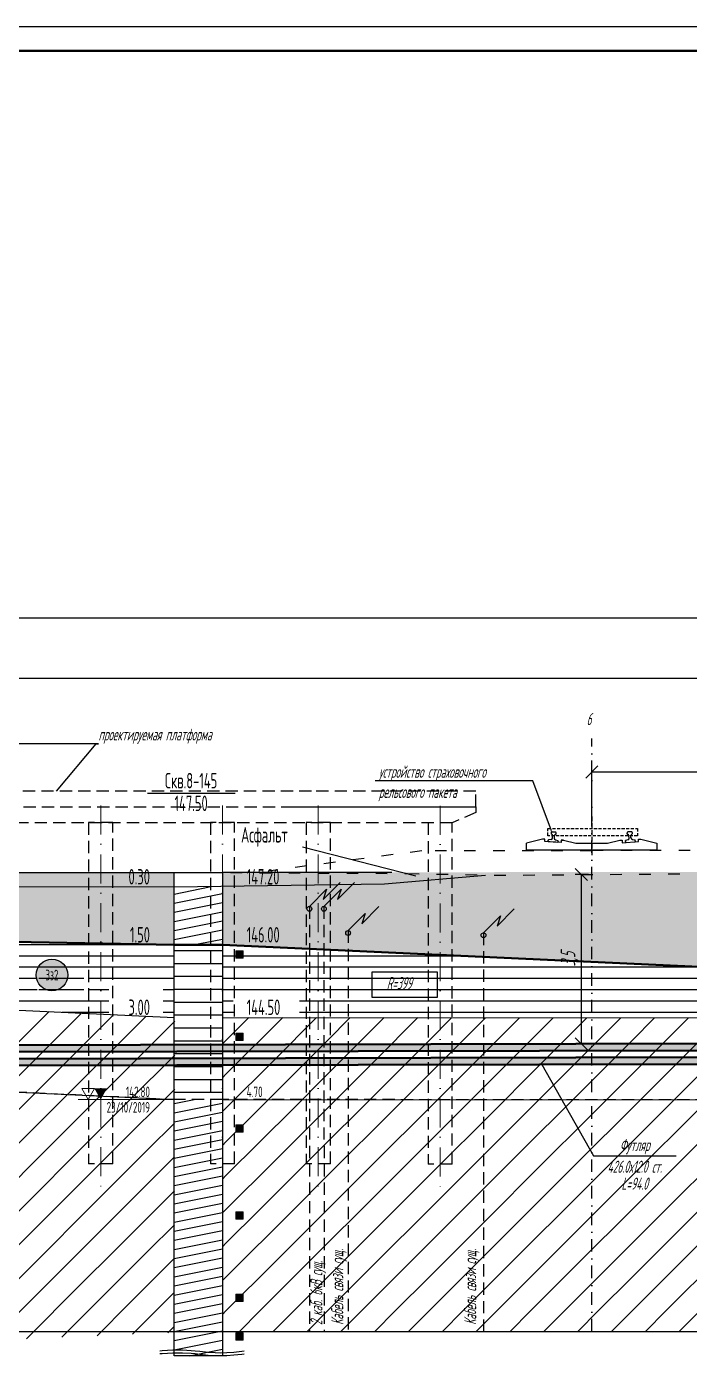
# Model space of a CAD drawing. Header units: metres. Extents: x -30 to 2050, y -904 to 400.
# Drawn here: x 663.5 to 800.6, y -759.2 to -484 of the extents above; entities that cross this region are included whole.
import ezdxf
from ezdxf import colors
from ezdxf.entities.mleader import LeaderData, LeaderLine
from ezdxf.enums import TextEntityAlignment as Align
from ezdxf.math import Vec2, Vec3

# ---------------------------------------------------------------- set-up
doc = ezdxf.new("R2010")
doc.units = ezdxf.units.M
doc.header["$LTSCALE"] = 0.2
for name, pattern in [('482 Границы районов', [5, 3, -1, 0, -1]), ('ACAD_ISO02W100', [15, 12, -3]), ('ACAD_ISO03W100', [30, 12, -18]), ('DASHDOT', [27, 13, -7, 0, -7]), ('DASHED', [7, 5, -2, 0]), ('HIDDEN2', [4.7625, 3.175, -1.5875]), ('штриховая', [19.05, 12.7, -6.35])]:
    doc.linetypes.add(name, pattern=pattern)
for name, color, linetype in [('Level 1', 7, 'Continuous'), ('PR_RD', 7, 'Continuous'), ('МГТ_ИГ_Геология', 252, 'Continuous'), ('Примыкания', 7, 'Continuous'), ('Таблица', 7, 'Continuous'), ('Трубы', 7, 'Continuous'), ('Футляры', 7, 'Continuous'), ('Чёрная земля', 7, 'ACAD_ISO03W100')]:
    doc.layers.add(name, color=color, linetype=linetype)
for name, color, linetype, lineweight in [('МГТ_НВК_Земля сущ.', 7, 'ACAD_ISO02W100', 25), ('МГТ_НВК_котлованы', 7, 'Continuous', 30), ('МГТ_НВК_рабочий', 171, 'Continuous', 30), ('МГТ_НВК_страх. пакет', 242, 'Continuous', 30)]:
    doc.layers.add(name, color=color, linetype=linetype, lineweight=lineweight)
doc.styles.add('SPDS', font='SPDS', dxfattribs={"width": 0.7, "oblique": 15, "height": 2.5})
doc.styles.get("Standard").update_dxf_attribs({"font": 'SPDS.shx', "width": 0.7, "oblique": 15, "height": 3})
doc.styles.add('Стиль Simplex', font='simplex.shx')
doc.dimstyles.new('ISO-25', dxfattribs={"dimtxt": 2.5, "dimasz": 2.5, "dimexe": 1.25, "dimexo": 0.625, "dimtad": 1, "dimtxsty": 'Standard', "dimcen": 2.5, "dimadec": 0, "dimazin": 0, "dimtfac": 1, "dimtmove": 0, "dimatfit": 3, "dimfxl": 1, "dimarcsym": 0})
pattern_1 = [(11.30993, (102.103, -2134.0423), (-4.7146345, 0.942927), [])]
pattern_2 = [(8e-06, (102.103, -2134.0423), (-9e-06, 2.667), [])]

# ---------------------------------------------------------------- blocks, each defined once
blk = doc.blocks.new('DN')
at = {"linetype": 'Continuous', "lineweight": 30, "flags": 128}
for points in [[(-0.126, -0.007), (-0.117, -0.002), (-0.073, 0.011), (-0.033, 0.011), (0.003, 0), (0.02, -0.007), (0.039, -0.019), (0.074, -0.037), (0.103, -0.043), (0.125, -0.048), (0.151, -0.043), (0.18, -0.036), (0.213, -0.019), (0.223, -0.012)], [(-0.126, -0.068), (-0.117, -0.063), (-0.073, -0.05), (-0.033, -0.05), (0.003, -0.059), (0.02, -0.067), (0.039, -0.079), (0.074, -0.098), (0.103, -0.103), (0.125, -0.108), (0.151, -0.103), (0.18, -0.095), (0.213, -0.079), (0.223, -0.072)]]:
    blk.add_lwpolyline(points, dxfattribs=at)
blk = doc.blocks.new('_ArchTick')
at = {"color": 0, "linetype": 'ByBlock', "const_width": 0.15}
blk.add_lwpolyline([(-0.5, -0.5), (0.5, 0.5)], dxfattribs=at)
blk = doc.blocks.new('*D123')
at = {"layer": 'Defpoints', "color": 0, "transparency": 16777216}
for p in [(1149.37, -606.35), (1149.37, -651.55), (198.94, -656.28)]:
    blk.add_point(p, dxfattribs=at)
at = {"layer": 'Футляры', "color": 0, "lineweight": -2, "transparency": 16777216}
for p, q in [((198.94, -655.66), (198.94, -605.1)), ((1149.37, -650.92), (1149.37, -605.1)), ((198.94, -606.35), (1149.37, -606.35))]:
    blk.add_line(p, q, dxfattribs=at)
at = {"layer": 'Футляры', "color": 0, "lineweight": -2, "transparency": 16777216, "xscale": 2.5, "yscale": 2.5, "zscale": 2.5, "rotation": 180}
blk.add_blockref('_ArchTick', (198.94, -606.35), dxfattribs=at)
at = {"layer": 'Футляры', "color": 0, "lineweight": -2, "transparency": 16777216, "xscale": 2.5, "yscale": 2.5, "zscale": 2.5}
blk.add_blockref('_ArchTick', (1149.37, -606.35), dxfattribs=at)
at = {"layer": 'Футляры', "color": 0, "lineweight": 25, "transparency": 16777216, "insert": (606.38, -601.72), "char_height": 3, "attachment_point": 5}
blk.add_mtext('Методом ГШБ\\PL=94 м ', dxfattribs=at)
blk = doc.blocks.new('_OBLIQUE')
at = {"color": 0, "linetype": 'ByBlock', "lineweight": -2}
blk.add_line((0.5, 0.5), (-0.5, -0.5), dxfattribs=at)
blk = doc.blocks.new('*D122')
at = {"layer": 'Defpoints', "color": 0, "transparency": 16777216}
for p in [(780.37, -638.26), (838.54, -648.93), (780.37, -649.95)]:
    blk.add_point(p, dxfattribs=at)
at = {"layer": 'Примыкания', "color": 0, "lineweight": -2, "transparency": 16777216}
for p, q in [((780.37, -649.32), (780.37, -637.01)), ((838.54, -638.26), (780.37, -638.26)), ((838.54, -648.3), (838.54, -637.01))]:
    blk.add_line(p, q, dxfattribs=at)
at = {"layer": 'Примыкания', "color": 0, "lineweight": -2, "transparency": 16777216, "xscale": 2.5, "yscale": 2.5, "zscale": 2.5, "rotation": 180}
blk.add_blockref('_OBLIQUE', (780.37, -638.26), dxfattribs=at)
at = {"layer": 'Примыкания', "color": 0, "lineweight": -2, "transparency": 16777216, "xscale": 2.5, "yscale": 2.5, "zscale": 2.5}
blk.add_blockref('_OBLIQUE', (838.54, -638.26), dxfattribs=at)
at = {"layer": 'Примыкания', "color": 0, "transparency": 16777216, "insert": (809.45, -635.85), "char_height": 3, "attachment_point": 5}
blk.add_mtext('5,8 м', dxfattribs=at)
blk = doc.blocks.new('1')
at = {"layer": 'МГТ_НВК_Земля сущ.', "color": 251, "linetype": 'DASHED'}
blk.add_lwpolyline([(546.93, -1637.15), (546.93, -1645.38)], dxfattribs=at)
at = {"layer": 'МГТ_НВК_страх. пакет', "color": 251, "ltscale": 0.5, "extrusion": (0.033937, -0.002565, 0.999421)}
for p, q in [((537.94, -1642.17, 0), (537.92, -1642.39)), ((537.94, -1642.17, 0), (537.94, -1642.05, 0)), ((538.54, -1641.91, -0.03), (537.99, -1642.01, 0)), ((538.57, -1640.46, 0.02), (538.56, -1640.71, 0.02)), ((538.64, -1640.78, 0.01), (538.59, -1640.76, 0.02)), ((538.76, -1640.29, 0.01), (539.42, -1640.34, -0.01)), ((538.76, -1640.29, 0.01), (539.42, -1640.34, -0.01)), ((538.83, -1641.58, -0.02), (538.86, -1641.13, 0.02)), ((539.21, -1641.6, -0.04), (539.24, -1641.15, -0.01)), ((539.47, -1641.99, -0.05), (539.94, -1642.14, -0.07)), ((539.57, -1640.78, -0.02), (539.59, -1640.51, -0.02)), ((539.97, -1642.34, -0.07), (539.95, -1642.52, -0.07)), ((539.97, -1642.32, -0.07), (539.97, -1642.19, -0.07)), ((539.97, -1642.34, -0.07), (539.97, -1642.23, -0.07))]:
    blk.add_line(p, q, dxfattribs=at)
at = {"layer": 'МГТ_НВК_страх. пакет', "color": 251, "ltscale": 0.5, "extrusion": (0.033934, -0.002597, 0.999421)}
for p, q in [((539.95, -1642.52, -0.07), (537.92, -1642.39, 0)), ((539.07, -1640.31), (539.4, -1640.34, -0.01))]:
    blk.add_line(p, q, dxfattribs=at)
at = {"layer": 'МГТ_НВК_страх. пакет', "color": 251, "ltscale": 0.5}
blk.add_line((540.63, -1642.06), (540.63, -1642.56), dxfattribs=at)
at = {"layer": 'МГТ_НВК_страх. пакет', "color": 251, "ltscale": 0.5, "extrusion": (-0.033937, -0.002565, 0.999421)}
for p, q in [((553.9, -1642.32, -0.07), (553.89, -1642.19, -0.07)), ((553.9, -1642.34, -0.07), (553.89, -1642.23, -0.07)), ((553.9, -1642.34, -0.07), (553.91, -1642.52, -0.07)), ((553.91, -1642.52, -0.07), (555.94, -1642.39, 0)), ((554.39, -1641.99, -0.05), (553.93, -1642.14, -0.07)), ((554.29, -1640.78, -0.02), (554.28, -1640.51, -0.02)), ((554.33, -1640.82, -0.02), (554.33, -1640.82, -0.02)), ((555.11, -1640.29, 0.01), (554.44, -1640.34, -0.01)), ((554.66, -1641.6, -0.04), (554.63, -1641.15, -0.01)), ((555.03, -1641.58, -0.02), (555, -1641.13, 0.02)), ((555.23, -1640.78, 0.01), (555.28, -1640.76, 0.02)), ((555.29, -1640.46, 0.02), (555.31, -1640.71, 0.02)), ((555.33, -1641.91, -0.03), (555.87, -1642.01, 0)), ((555.93, -1642.17, 0), (555.92, -1642.05, 0)), ((555.93, -1642.17, 0), (555.94, -1642.39))]:
    blk.add_line(p, q, dxfattribs=at)
at = {"layer": 'МГТ_НВК_страх. пакет', "color": 251, "linetype": 'HIDDEN2', "lineweight": 30, "elevation": 0}
blk.add_lwpolyline([(537.88, -1639.63), (556.38, -1639.63), (556.38, -1641.13), (537.88, -1641.13)], close=True, dxfattribs=at)
at = {"layer": 'МГТ_НВК_страх. пакет', "color": 251, "ltscale": 0.5}
for points in [[(540.63, -1642.56), (537.23, -1642.34), (537.23, -1641.84), (536.73, -1641.84), (533.43, -1642.68)], [(556.63, -1641.85), (557.13, -1641.85), (560.43, -1642.69), (560.43, -1644.1), (533.43, -1644.09), (533.43, -1642.68)], [(540.77, -1642.06), (541.13, -1642.06), (540.63, -1642.06)], [(541.13, -1642.06), (543.63, -1642.68), (550.23, -1642.68), (552.73, -1642.06), (553.23, -1642.07), (553.23, -1642.57), (556.63, -1642.35), (556.63, -1641.85)]]:
    blk.add_lwpolyline(points, dxfattribs=at)
at = {"layer": 'МГТ_НВК_страх. пакет', "color": 251, "ltscale": 0.5, "extrusion": (0.033937, -0.002565, 0.999421)}
for centre, radius, start, end in [((-1596.85, -659.84, 22.47), 0.0547, 8.1282, 82.8423), ((-1596.29, -660.26, 22.46), 0.376, 196.1273, 268.5232), ((-1595.46, -660.33, 22.5), 0.0417, 90.9982, 170.0388), ((-1595.2, -660.46, 22.5), 0.176, 1.2499, 91.9282), ((-1595.86, -660.26, 22.49), 0.365, 271.8259, 341.9758), ((-1596.27, -661.41, 22.47), 0.404, 93.5974, 164.4611), ((-1595.92, -661.47, 22.5), 0.47, 24.5026, 80.5834), ((-1595.19, -661.13, 22.5), 0.174, 274.638, 2.363), ((-1595.45, -661.26, 22.5), 0.0423, 190.6804, 272.757), ((-1596.83, -661.76, 22.47), 0.055, 272.0476, 345.5863)]:
    blk.add_arc(centre, radius, start, end, dxfattribs=at)
at = {"layer": 'МГТ_НВК_страх. пакет', "color": 251, "ltscale": 0.5, "extrusion": (-0.033937, -0.002565, 0.999421)}
for centre, radius, start, end in [((1679.27, 428.36, -14.65), 0.055, 194.4137, 267.9524), ((1677.63, 428.99, -14.62), 0.174, 177.637, 265.362), ((1677.89, 428.86, -14.62), 0.0423, 267.243, 349.3196), ((1678.29, 428.74, -14.62), 0.374, 91.3439, 163.5701), ((1678.71, 428.71, -14.65), 0.404, 15.5389, 86.4026), ((1678.3, 429.86, -14.63), 0.365, 198.0242, 268.1741), ((1678.73, 429.87, -14.67), 0.376, 271.4768, 343.8727), ((1677.64, 429.66, -14.62), 0.176, 88.0718, 178.7501), ((1677.9, 429.79, -14.62), 0.0417, 9.9612, 89.0018), ((1679.28, 430.29, -14.65), 0.0547, 97.1577, 171.8718)]:
    blk.add_arc(centre, radius, start, end, dxfattribs=at)
blk = doc.blocks.new('_None')
blk = doc.blocks.new('круг3_-25_2')
at = {"true_color": 0xffffff}
blk.add_hatch(color=7, dxfattribs=at).paths.add_polyline_path([(-0.327, 0, 1), (0.327, 0, 1)])
at = {"color": 7, "lineweight": 25}
blk.add_circle((0, 0), 0.327, dxfattribs=at)
at = {"color": 18, "lineweight": 25, "true_color": 0x000000, "style": 'Стиль Simplex', "width": 0.590909}
blk.add_text('3з2', height=0.22, dxfattribs=at).set_placement((0, 0), align=Align.MIDDLE_CENTER)
blk = doc.blocks.new('usl_1')
for p, q in [((0, 0), (3.54, 3.54)), ((2.83, 1.41), (6.36, 4.95)), ((3.54, 3.54), (2.83, 1.41))]:
    blk.add_line(p, q)
blk.add_circle((0, -0.5), 0.5)
blk = doc.blocks.new('лщщдл')
at = {"layer": 'МГТ_ИГ_Геология'}
blk.add_lwpolyline([(199.9, -218.38), (213.34, -218.38), (213.34, -223.68), (199.9, -223.68)], close=True, dxfattribs=at)
at = {"layer": 'МГТ_ИГ_Геология', "insert": (202.89, -219.48), "char_height": 2.5, "attachment_point": 1}
blk.add_mtext_dynamic_manual_height_columns('R=399', width=10.097, gutter_width=15, heights=[0], dxfattribs=at)
blk = doc.blocks.new('PR_KV')
at = {"layer": 'Level 1', "linetype": 'Continuous', "lineweight": 20}
blk.add_hatch(color=256, dxfattribs=at).paths.add_polyline_path([(-0.077, 0.075), (0.077, 0.075), (0.077, -0.075), (-0.077, -0.075)])
at = {"layer": 'Level 1', "color": 7, "linetype": 'Continuous', "lineweight": 20, "flags": 128}
blk.add_lwpolyline([(-0.077, 0.075), (0.077, 0.075), (0.077, -0.075), (-0.077, -0.075)], close=True, dxfattribs=at)
blk = doc.blocks.new('*D131')
at = {"layer": 'Defpoints', "color": 0, "transparency": 16777216}
for p in [(778.23, -659.47), (780.37, -659.47, -0.02), (780.37, -694.51, -0.02)]:
    blk.add_point(p, dxfattribs=at)
at = {"layer": 'Примыкания', "color": 0, "lineweight": -2, "transparency": 16777216}
for p, q in [((779.74, -659.47), (776.98, -659.47)), ((778.23, -694.51), (778.23, -659.47)), ((779.74, -694.51), (776.98, -694.51))]:
    blk.add_line(p, q, dxfattribs=at)
at = {"layer": 'Примыкания', "color": 0, "lineweight": -2, "transparency": 16777216, "xscale": 2.5, "yscale": 2.5, "zscale": 2.5}
for p, rotation in [((778.23, -659.47), 90), ((778.23, -694.51), 270)]:
    blk.add_blockref('_OBLIQUE', p, dxfattribs=dict(at, rotation=rotation))
at = {"layer": 'Примыкания', "color": 0, "transparency": 16777216, "insert": (775.82, -676.99), "char_height": 3, "attachment_point": 5, "rotation": 90}
blk.add_mtext('3,5', dxfattribs=at)
blk = doc.blocks.new('*D135')
at = {"layer": 'Defpoints', "color": 0, "transparency": 16777216}
for p in [(563.64, -618.9), (1149.37, -651.55), (563.64, -659.03)]:
    blk.add_point(p, dxfattribs=at)
at = {"layer": 'Футляры', "color": 0, "lineweight": -2, "transparency": 16777216}
for p, q in [((563.64, -658.41), (563.64, -617.65)), ((1149.37, -618.9), (563.64, -618.9)), ((1149.37, -650.92), (1149.37, -617.65))]:
    blk.add_line(p, q, dxfattribs=at)
at = {"layer": 'Футляры', "color": 0, "lineweight": -2, "transparency": 16777216, "xscale": 2.5, "yscale": 2.5, "zscale": 2.5, "rotation": 180}
blk.add_blockref('_ArchTick', (563.64, -618.9), dxfattribs=at)
at = {"layer": 'Футляры', "color": 0, "lineweight": -2, "transparency": 16777216, "xscale": 2.5, "yscale": 2.5, "zscale": 2.5}
blk.add_blockref('_ArchTick', (1149.37, -618.9), dxfattribs=at)
at = {"layer": 'Футляры', "color": 0, "lineweight": 25, "transparency": 16777216, "insert": (856.51, -616.49), "char_height": 3, "attachment_point": 5}
blk.add_mtext('58,8 м', dxfattribs=at)
blk = doc.blocks.new('оп')
at = {"linetype": '482 Границы районов', "lineweight": 5, "ltscale": 10}
blk.add_line((2537.63, -887.64), (2537.63, -968.24), dxfattribs=at)
at = {"linetype": 'штриховая'}
for points in [[(2540.13, -961.78), (2540.13, -891.14), (2535.13, -891.14), (2535.13, -961.78)], [(2540.13, -961.78), (2535.13, -961.78)]]:
    blk.add_lwpolyline(points, dxfattribs=at)

msp = doc.modelspace()

# ---------------------------------------------------------------- hatches: boundary and pattern name
at = {"lineweight": 20}
h = msp.add_hatch(dxfattribs=at)
h.set_pattern_fill('AR-SAND', color=256, scale=0.03, style=0)
h.set_pattern_definition([(8.72485, (-2426.6676, -630.9721), (-0.2400047, 1.4682397), [0, -4.6482566, 0, -5.198708, 0, -4.9693533]), (1.50828, (-2426.6676, -630.9721), (6.7428492, 2.1504753), [0, -3.0985456, 0, -5.1768383, 0, -1.983825]), (352.738837, (-2431.3539, -630.9721), (11.86488555, 0.00431155), [0, -1.6196497, 0, -5.830739, 0, -7.6123538]), (349.61486, (-2431.354, -630.9721), (11.4533468, 0.668788), [0, -0.7139524, 0, -3.3698555, 0, -3.8553432])])
h.paths.add_polyline_path([(1142.17807, -695.20821), (1142.10662, -693.78335), (205.79832, -695.66124), (205.86956, -697.0861)])
h.paths.add_polyline_path([(1142.09587, -698.04667), (1142.02931, -696.7168), (1142.00062, -696.62384), (205.7356, -698.49637), (205.80684, -699.92123)])
at = {"layer": 'МГТ_ИГ_Геология'}
h = msp.add_hatch(dxfattribs=at)
h.set_pattern_fill('GR24', color=251, scale=10, style=0, pattern_type=2)
h.set_pattern_definition([(225, (-1229.8202, -849.687), (3e-16, -3), [2.1213, -2.1213407]), (315, (-1231.3202, -848.187), (3, 0), [2.1213, -2.1213407]), (45, (-1232.8202, -849.687), (0, 3), [2.1213, -2.1213407]), (135, (-1231.3202, -851.187), (-3, 3e-16), [2.1213, -2.1213407])])
h.paths.add_polyline_path([(704.00054, -659.04228), (704.00054, -664.00045), (694.00054, -665.53271), (694.00054, -659.06739)], flags=16)
h.paths.add_polyline_path([(585.66799, -671.91327), (585.66799, -658.91327), (585.66799, -660.08642), (585.66799, -670.85812)], flags=16)
h.paths.add_polyline_path([(585.66799, -671.91327), (580.41655, -671.91327), (633.49355, -672.79764), (696.27255, -674.03141), (694.00054, -674.04228), (694.00054, -665.53271), (704.00054, -664.00045), (704.00054, -674.03141), (854.61495, -680.79059), (918.04017, -683.6867), (973.70467, -686.22843), (1014.36144, -688.08489), (1071.95738, -690.71482), (1118.53325, -692.84155), (1155.9995, -694.37302), (1226.82857, -694.37302), (1226.82857, -675.00623), (1227.30334, -652.68925), (1202.7208, -651.97176), (1155.28347, -653.59751), (1153.57641, -649.79453), (1058.62721, -650.86251), (1054.62983, -658.00475), (888.50425, -658.82965), (710.92836, -659.04228), (533.03911, -658.70972), (481.93012, -660.59502), (388.00959, -658.75274), (326.35177, -657.04662), (221.86739, -656.16561), (160.9143, -655.71838), (119.07523, -655.15811), (112.70266, -652.3884), (106.33009, -649.6187), (105.37761, -649.18719), (99.4089, -646.59301), (86.16561, -637.92081), (86.47122, -667.37876), (139.20506, -667.37629), (181.43771, -667.81247), (231.3389, -668.32785), (292.38768, -668.95836), (362.24582, -669.67986), (452.29968, -670.60994), (509.92156, -671.20506), (575.66799, -671.89395), (575.66799, -658.91327), (585.66799, -658.91327)])
h = msp.add_hatch(dxfattribs=at)
h.set_pattern_fill('CONSIST', color=251, scale=0.42, style=0, pattern_type=2)
h.set_pattern_definition(pattern_1)
h.paths.add_polyline_path([(694.00054, -662.04228), (704.00054, -662.04228), (704.00054, -674.04228), (694.00054, -674.04228)])
h = msp.add_hatch(dxfattribs=at)
h.set_pattern_fill('GR07', color=251, scale=10, style=0, pattern_type=2)
h.set_pattern_definition([(0, (-2666.324, -403.281), (0, 7), [81.65, 0]), (0, (-2666.324, -400.951), (0, 7), [81.65, 0]), (0, (-2666.324, -398.611), (0, 7), [81.65, 0])])
h.paths.add_polyline_path([(125.89599, -667.37129), (84.37602, -667.37129), (84.37602, -681.37129), (125.89599, -681.37129)])
h.paths.add_polyline_path([(575.66799, -671.91327), (135.89599, -667.37129), (135.89599, -681.37129), (575.66799, -683.91327)])
edge = h.paths.add_edge_path(flags=16)
edge.add_ellipse((357.1419, -676.7098), major_axis=(0, 3.27292), ratio=0.415503797, start_angle=0, end_angle=360)
h.paths.add_polyline_path([(694.00054, -674.04228), (585.66799, -671.91327), (585.66799, -683.91327), (694.00054, -689.04228)])
h.paths.add_polyline_path([(599.31799, -677.66327), (599.31799, -676.16327)], flags=16)
edge = h.paths.add_edge_path(flags=16)
edge.add_ellipse((675.83442, -682.06953), major_axis=(0, 3.27292), ratio=0.172306162, start_angle=0, end_angle=360)
edge = h.paths.add_edge_path(flags=17)
edge.add_ellipse((858.70706, -683.75755), major_axis=(0, 3.27292), ratio=0.029743145, start_angle=0, end_angle=360)
h.paths.add_polyline_path([(717.65054, -676.79228), (717.65054, -675.29228)], flags=16)
h.paths.add_polyline_path([(112.41158, -681.42129), (123.64599, -681.42129), (123.64599, -676.82476), (112.41158, -676.82476)])
h.paths.add_polyline_path([(345.60342, -677.81501), (345.60342, -674.51501)], flags=16)
h.paths.add_polyline_path([(138.14599, -681.42129), (153.78866, -681.42129), (153.78866, -676.5022), (138.14599, -676.5022)], flags=17)
h.paths.add_polyline_path([(562.21873, -684.01247), (573.41799, -683.96327), (573.42914, -679.10727), (562.22988, -679.15647)])
h.paths.add_polyline_path([(665.65584, -683.71953), (666.00154, -683.7295), (666.00154, -680.4295), (665.65584, -680.41953)], flags=16)
h.paths.add_polyline_path([(680.4796, -689.09228), (691.75054, -689.09228), (691.75054, -682.91736), (680.4796, -682.91736)])
h.paths.add_polyline_path([(848.52849, -685.40755), (848.52849, -682.10755)], flags=16)
h.paths.add_polyline_path([(706.25054, -689.09228), (719.95272, -689.05096), (719.93361, -684.58674), (706.23142, -684.62806)], flags=17)
h.paths.add_polyline_path([(1038.085, -689.29714), (704.00054, -674.04228), (704.00054, -689.04228)])
h.paths.add_polyline_path([(422.9897, -674.34022), (436.43215, -674.34022), (436.43215, -679.63484), (422.9897, -679.63484)], flags=16)
h.paths.add_polyline_path([(472.20601, -678.68726), (477.36684, -674.83516)], flags=16)
h.paths.add_polyline_path([(755.52254, -681.27009), (755.52254, -686.56471)], flags=16)
h.paths.add_polyline_path([(766.33778, -685.61712), (771.4986, -681.76503)], flags=16)
h = msp.add_hatch(dxfattribs=at)
h.set_pattern_fill('CONSIST', color=251, scale=0.84, angle=-44.999962, style=0, pattern_type=2)
h.set_pattern_definition(pattern_2)
h.paths.add_polyline_path([(694.00054, -674.04228), (704.00054, -674.04228), (704.00054, -689.04228), (694.00054, -689.04228)])
h = msp.add_hatch(dxfattribs=at)
h.set_pattern_fill('GR38', color=251, scale=10, style=0, pattern_type=2)
h.set_pattern_definition([(45, (-102.355, -429.347), (0, 21), [9.8995, -19.799]), (45, (-88.355, -443.347), (0, 21), [9.8995, -19.799]), (45, (-102.355, -443.347), (0, 21), [14.142, -15.5565]), (45, (-92.355, -433.347), (0, 21), [15.556, -14.1425]), (45, (-95.355, -443.347), (0, 21), [19.799, -9.8995]), (45, (-102.355, -436.347), (0, 21), [19.799, -9.8995])])
h.paths.add_polyline_path([(694.00054, -754.24061), (694.14421, -689.02647), (619.3568, -685.50827), (610.57663, -685.09257), (606.44443, -684.89693), (600.38927, -684.61025), (585.66799, -683.56745), (585.66799, -746.91327), (639.83427, -756.51478)])
h = msp.add_hatch(dxfattribs=at)
h.set_pattern_fill('CONSIST', color=251, scale=0.84, angle=-44.999962, style=0, pattern_type=2)
h.set_pattern_definition(pattern_2)
h.paths.add_polyline_path([(694.00054, -689.04228), (704.00054, -689.04228), (704.00054, -706.04228), (694.00054, -706.04228)])
h = msp.add_hatch(dxfattribs=at)
h.set_pattern_fill('GR38', color=251, scale=10, style=0, pattern_type=2)
h.set_pattern_definition([(45, (431.713, -441.798), (0, 21), [9.8995, -19.799]), (45, (445.713, -455.798), (0, 21), [9.8995, -19.799]), (45, (431.713, -455.798), (0, 21), [14.142, -15.5565]), (45, (441.713, -445.798), (0, 21), [15.556, -14.1425]), (45, (438.713, -455.798), (0, 21), [19.799, -9.8995]), (45, (431.713, -448.798), (0, 21), [19.799, -9.8995])])
h.paths.add_polyline_path([(988.44312, -706.20422), (1148.4995, -706.25223), (1226.82399, -706.28946), (1226.82857, -694.37302), (1139.68931, -693.50358), (1130.27331, -693.37762), (1115.85608, -692.71931), (1042.76632, -689.3819), (704.00054, -689.04228), (704.00054, -754.00968), (1226.82857, -754.24061), (1226.40842, -735.18161), (1149.24772, -735.88851), (1105.83124, -730.16645), (1043.50636, -716.19245)])
at = {"layer": 'МГТ_ИГ_Геология', "true_color": 0x0000ff}
msp.add_hatch(color=5, dxfattribs=at).paths.add_polyline_path([(678.80315, -706.04228), (677.50315, -703.74228), (680.10315, -703.74228)])
at = {"layer": 'МГТ_ИГ_Геология'}
h = msp.add_hatch(dxfattribs=at)
h.set_pattern_fill('CONSIST', color=251, scale=0.42, style=0, pattern_type=2)
h.set_pattern_definition(pattern_1)
h.paths.add_polyline_path([(694.00054, -706.04228), (704.00054, -706.04228), (704.00054, -759.04228), (694.00054, -759.04228)])

# ---------------------------------------------------------------- linework, layer by layer
at = {"elevation": -0.01578}
msp.add_lwpolyline([(1456.07133, -904.00968), (-29.92867, -904.00968), (-29.92867, -484.00968), (1456.07133, -484.00968)], close=True, dxfattribs=at)
at = {"color": 7, "linetype": 'Continuous', "lineweight": 50, "elevation": -0.01578}
msp.add_lwpolyline([(-9.92867, -489.00968), (1451.07133, -489.00968), (1451.07133, -894.00968), (-9.92867, -894.00968)], close=True, dxfattribs=at)
at = {"linetype": 'штриховая', "elevation": -0.01578}
for points in [[(620.91907, -645.44561), (756.4171, -645.44561), (756.41764, -642.2475), (722.41636, -642.2475), (620.91906, -642.24821)], [(626.01572, -648.74635), (620.91906, -646.64628), (620.91906, -645.44631), (717.91764, -645.44631), (756.41764, -645.44631), (756.4171, -646.64631), (751.51632, -648.74631)]]:
    msp.add_lwpolyline(points, close=True, dxfattribs=at)
at = {"layer": 'МГТ_ИГ_Геология', "lineweight": 25}
msp.add_line((688.48868, -642.64626, -0.01578), (706.61139, -642.64626, -0.01578), dxfattribs=at)
at = {"layer": 'МГТ_ИГ_Геология', "linetype": 'Continuous', "lineweight": 25}
for p, q in [((743.9887, -659.7872, -0.01578), (720.57781, -653.77773, -0.01578)), ((659.00054, -659.04228, -0.01578), (694.00054, -659.04228, -0.01578)), ((694.00054, -659.04228, -0.01578), (704.00054, -659.04228, -0.01578)), ((694.00054, -759.04336, -0.01578), (694.00054, -659.04228, -0.01578)), ((739.00054, -659.04228, -0.01578), (704.00054, -659.04228, -0.01578)), ((704.00054, -659.04228, -0.01578), (704.00054, -759.04336, -0.01578)), ((737.50993, -661.40203, -0.01578), (758.39527, -659.59553, -0.01578)), ((575.66799, -661.82957, -0.01578), (694.00054, -662.04228, -0.01578)), ((694.00054, -662.04228, -0.01578), (737.50993, -661.40203, -0.01578)), ((585.66799, -683.91327, -0.01578), (694.00054, -689.04228, -0.01578)), ((704.00054, -689.04228, -0.01578), (1038.085, -689.29714, -0.01578)), ((585.66799, -700.91327, -0.01578), (694.00054, -706.04228, -0.01578)), ((704.00054, -706.04228, -0.01578), (1227.30334, -706.3432, -0.01578)), ((704.00054, -759.04336, -0.01578), (694.00054, -759.04336, -0.01578))]:
    msp.add_line(p, q, dxfattribs=at)
at = {"layer": 'МГТ_ИГ_Геология', "lineweight": 50}
for p, q in [((585.66799, -671.91327, -0.01578), (694.00054, -674.04228, -0.01578)), ((694.00054, -674.04228, -0.01578), (704.00054, -674.04228, -0.01578)), ((704.00054, -674.04228, -0.01578), (1149.24772, -694.37302, -0.01578))]:
    msp.add_line(p, q, dxfattribs=at)
at = {"layer": 'МГТ_ИГ_Геология', "color": 5, "linetype": 'штриховая', "lineweight": 30}
for p, q in [((694.00054, -706.04228, -0.01578), (585.66799, -700.91327, -0.01578)), ((704.00054, -706.04228, -0.01578), (694.00054, -706.04228, -0.01578)), ((1227.30334, -706.29103, -0.01578), (704.00054, -706.04228, -0.01578))]:
    msp.add_line(p, q, dxfattribs=at)
at = {"layer": 'МГТ_ИГ_Геология', "color": 5, "linetype": 'Continuous', "lineweight": 0, "true_color": 0x0000ff, "flags": 128}
msp.add_lwpolyline([(674.15315, -706.04228), (692.77026, -706.04228), (676.20315, -706.04228), (674.90315, -703.74228), (677.50315, -703.74228), (676.20315, -706.04228)], dxfattribs=at)
at = {"layer": 'МГТ_НВК_котлованы', "linetype": 'DASHDOT', "lineweight": 30}
msp.add_line((780.36582, -754.00968, -0.01578), (780.36649, -631.32424, -0.01578), dxfattribs=at)
at = {"layer": 'Примыкания', "linetype": 'штриховая'}
for p, q in [((721.98497, -666.07403, -0.01578), (722.00901, -754.00968, -0.01578)), ((724.98497, -666.07403, -0.01578), (725.00901, -754.00968, -0.01578)), ((729.98497, -671.06576, -0.01578), (730.00901, -754.00968, -0.01578)), ((757.98497, -671.53354, -0.01578), (757.98497, -754.00968, -0.01578))]:
    msp.add_line(p, q, dxfattribs=at)
at = {"layer": 'Таблица'}
msp.add_line((86.16561, -754.00968, -0.01578), (1227.30334, -754.00968, -0.01578), dxfattribs=at)
at = {"layer": 'Трубы', "lineweight": 50}
for p, q in [((203.9442, -697.08995, -0.01578), (1144.24772, -695.20934, -0.01578)), ((203.9442, -698.49995, -0.01578), (1144.24772, -696.61934, -0.01578))]:
    msp.add_line(p, q, dxfattribs=at)
at = {"layer": 'Футляры', "lineweight": 50}
for p, q in [((205.79832, -695.66124, -0.01578), (1142.14105, -693.78328, -0.01578)), ((205.80684, -699.92123, -0.01578), (1142.03197, -698.0468, -0.01578))]:
    msp.add_line(p, q, dxfattribs=at)
at = {"layer": 'Футляры', "color": 0, "elevation": -0.01578, "flags": 128}
msp.add_lwpolyline([(770.08022, -698.79149), (780.71324, -717.68653), (797.80699, -717.68653)], dxfattribs=at)
at = {"layer": 'Чёрная земля'}
for p, q in [((745.2221, -654.56895, -0.01578), (713.48915, -658.75338, -0.01578)), ((780.36636, -654.56895, -0.01578), (745.2221, -654.56895, -0.01578)), ((780.36583, -654.40967, -0.01578), (1057.16198, -654.56901, -0.01578)), ((605.29734, -659.09189, -0.01578), (671.1808, -659.0723, -0.01578)), ((671.1808, -659.0723, -0.01578), (705.69143, -659.06487, -0.01578)), ((705.69143, -659.06487, -0.01578), (742.26406, -659.25911, -0.01578)), ((742.26406, -659.25911, -0.01578), (760.18491, -659.6191, -0.01578)), ((760.18491, -659.6191, -0.01578), (804.59826, -659.30061, -0.01578))]:
    msp.add_line(p, q, dxfattribs=at)

# ---------------------------------------------------------------- block references
at = {"layer": 'PR_RD'}
for p in [(721.98072, -666.07401, -0.01578), (724.98072, -666.07401, -0.01578), (729.98072, -671.06574, -0.01578), (757.98076, -671.53352, -0.01578)]:
    msp.add_blockref('usl_1', p, dxfattribs=at)
at = {"layer": 'МГТ_ИГ_Геология', "yscale": 10, "zscale": 10}
for name, p, xscale in [('PR_KV', (707.50054, -676.04228, -0.01578), 10), ('круг3_-25_2', (668.73186, -680.27468), 10), ('PR_KV', (707.50054, -693.04228, -0.01578), 10), ('PR_KV', (707.50054, -712.04228, -0.01578), 10), ('PR_KV', (707.50054, -730.04228, -0.01578), 10), ('PR_KV', (707.50054, -747.04228, -0.01578), 10), ('PR_KV', (707.50054, -755.04228, -0.01578), 10), ('DN', (697.35476, -757.93754, -0.01578), 50)]:
    msp.add_blockref(name, p, dxfattribs=dict(at, xscale=xscale))
at = {"layer": 'МГТ_ИГ_Геология', "color": 3}
msp.add_blockref('лщщдл', (535.08208, -461.21606, -0.01578), dxfattribs=at)
at = {"layer": 'МГТ_НВК_котлованы', "color": 30, "lineweight": 50, "true_color": 0xf26722}
for p in [(-1858.81201, 242.42038, -0.01578), (-1833.61201, 242.42038, -0.01578), (-1813.81201, 242.42038, -0.01578), (-1788.61213, 242.39622, -0.01578)]:
    msp.add_blockref('оп', p, dxfattribs=at)
at = {"layer": 'МГТ_НВК_рабочий'}
msp.add_blockref('1', (233.43406, 989.68574, -0.01578), dxfattribs=at)

# ---------------------------------------------------------------- texts
at = {"layer": 'МГТ_ИГ_Геология', "lineweight": 25, "style": 'Стиль Simplex', "width": 0.5625}
msp.add_text('Скв.8-145', height=3.2, dxfattribs=at).set_placement((697.51186, -641.64626, -0.01578), align=Align.CENTER)
for s, p in [('147.50', (697.51186, -643.14626, -0.01578)), ('Асфальт', (712.68256, -649.65379, -0.01578))]:
    msp.add_text(s, height=3.2, dxfattribs=at).set_placement(p, align=Align.TOP_CENTER)
for s, p in [('0.30', (689.00054, -661.54228, -0.01578)), ('1.50', (689.00054, -673.54228, -0.01578)), ('3.00', (689.00054, -688.54228, -0.01578))]:
    msp.add_text(s, height=3.2, dxfattribs=at).set_placement(p, align=Align.RIGHT)
for s, p in [('147.20', (709.00054, -661.54228, -0.01578)), ('146.00', (709.00054, -673.54228, -0.01578)), ('144.50', (709.00054, -688.54228, -0.01578))]:
    msp.add_text(s, height=3.2, dxfattribs=at).set_placement(p)
at = {"layer": 'МГТ_ИГ_Геология', "color": 5, "lineweight": 25, "true_color": 0x0000ff, "style": 'Стиль Simplex', "width": 0.590909}
msp.add_text('142.80', height=2.2, dxfattribs=at).set_placement((689.00054, -705.54228, -0.01578), align=Align.RIGHT)
msp.add_text('4.70', height=2.2, dxfattribs=at).set_placement((709.00054, -705.54228, -0.01578))
msp.add_text('23/10/2019', height=2.2, dxfattribs=at).set_placement((689.00054, -706.54228, -0.01578), align=Align.TOP_RIGHT)
at = {"layer": 'Таблица', "oblique": 15.0000004, "width": 0.7}
msp.add_text('6', height=2.5, dxfattribs=at).set_placement((779.30657, -628.53829, -0.01578))
for s, p in [('Кабель связи сущ.', (728.99036, -752.66718, -0.01578)), ('Кабель связи сущ.', (756.47838, -752.66499, -0.01578)), ('2 каб. 6кВ сущ.', (724.67542, -752.69484, -0.01578))]:
    msp.add_text(s, height=2.5, rotation=90.0000025, dxfattribs=at).set_placement(p)
at = {"layer": 'Футляры', "color": 0, "style": 'SPDS', "oblique": 15.0000004, "width": 0.7}
for s, p in [('Футляр', (789.26012, -715.43653, -0.01578)), ('426.0х12.0 ст.', (789.26012, -719.93653, -0.01578)), ('L=94.0', (789.26012, -723.43653, -0.01578))]:
    msp.add_text(s, height=2.5, dxfattribs=at).set_placement(p, align=Align.MIDDLE_CENTER)

# ---------------------------------------------------------------- dimensions: what is measured, and where the dimension line sits
at = {"layer": 'Примыкания'}
dim = msp.add_linear_dim(base=(780.3664, -638.25719, -0.01578), p1=(838.53527, -648.92654, -0.01578), p2=(780.3664, -649.94524, -0.01578), text='5,8 м', dimstyle='ISO-25', override={"dimlfac": 0.1, "dimblk": 'OBLIQUE', "dimtmove": 2}, dxfattribs=at)
dim.commit()
dim.dimension.update_dxf_attribs({"geometry": '*D122', "text_midpoint": (809.45084, -635.84648, -0.01578)})
dim = msp.add_linear_dim(base=(778.2273, -659.47438), p1=(780.36614, -694.50887, -0.01578), p2=(780.36634, -659.47438, -0.01578), angle=90, dimstyle='ISO-25', override={"dimlfac": 0.1, "dimblk": 'OBLIQUE', "dimtmove": 2}, dxfattribs=at)
dim.commit()
dim.dimension.update_dxf_attribs({"geometry": '*D131', "text_midpoint": (775.81658, -676.99162)})
at = {"layer": 'Футляры', "lineweight": 25}
dim = msp.add_linear_dim(base=(1149.36711, -606.34544, -0.01578), p1=(198.9442, -656.28312, -0.01578), p2=(1149.36711, -651.54647, -0.01578), text='Методом ГШБ\\PL=94 м ', dimstyle='ISO-25', override={"dimblk1": 'ArchTick', "dimblk2": 'ArchTick', "dimsah": 1}, dxfattribs=at)
dim.commit()
dim.dimension.update_dxf_attribs({"geometry": '*D123', "text_midpoint": (606.37731, -606.34544, -0.01578), "dimtype": 160})
dim = msp.add_linear_dim(base=(563.64429, -618.89854, -0.01578), p1=(1149.36643, -651.54648, -0.01578), p2=(563.64429, -659.03396, -0.01578), text='58,8 м', dimstyle='ISO-25', override={"dimblk1": 'ArchTick', "dimblk2": 'ArchTick', "dimsah": 1}, dxfattribs=at)
dim.commit()
dim.dimension.update_dxf_attribs({"geometry": '*D135', "text_midpoint": (856.50536, -616.48782, -0.01578)})

# ---------------------------------------------------------------- leaders
at = {"layer": 'Таблица'}
ml = msp.add_multileader_mtext('Standard', dxfattribs=at)
ml.set_content('проектируемая платформа', color=256, style='SPDS')
ml.set_leader_properties()
ml.set_arrow_properties(name='NONE')
ml.build(insert=Vec2(0, 0))
ml.multileader.update_dxf_attribs({"text_left_attachment_type": 6, "text_right_attachment_type": 6, "dogleg_length": 0.5, "arrow_head_size": 1})
ctx = ml.context
ctx.base_point, ctx.char_height, ctx.arrow_head_size, ctx.landing_gap_size, ctx.plane_origin = Vec3(678.35151, -632.43452, -0.01578), 2.5, 1, 0, Vec3(-1229.3435, 100.77349, -0.01578)
ctx.left_attachment, ctx.right_attachment = 6, 6
notes = []
notes.append((ctx, [(1, (1, 1, 0), (677.85151, -632.43452, -0.01578), (1, 0), 0.5, [(0, [(669.69794, -642.24787, -0.01578)], 0, [])])]))
ctx.mtext.insert, ctx.mtext.width, ctx.mtext.defined_height, ctx.mtext.line_spacing_style, ctx.mtext.flow_direction = Vec3(678.35151, -629.23186, -0.01578), 31.743552, 7.95956, 2, 5
ml = msp.add_multileader_mtext('Standard', dxfattribs=at)
ml.set_content('устройство страховочного рельсового пакета', color=256, style='SPDS')
ml.set_leader_properties()
ml.set_arrow_properties(name='NONE')
ml.build(insert=Vec2(0, 0))
ml.multileader.update_dxf_attribs({"text_left_attachment_type": 6, "text_right_attachment_type": 6, "dogleg_length": 0.5, "arrow_head_size": 1})
ctx = ml.context
ctx.base_point, ctx.char_height, ctx.arrow_head_size, ctx.landing_gap_size, ctx.plane_origin = Vec3(736.3199, -640.07784, -0.01578), 2.5, 1, 0, Vec3(-1126.97407, 92.61442, -0.01578)
ctx.left_attachment, ctx.right_attachment = 6, 6
notes.append((ctx, [(0, (1, 1, 0), (768.16878, -640.07784, -0.01578), (-1, 0), 0.5, [(0, [(772.06737, -650.40694, -0.01578)], 0, [])])]))
ctx.mtext.insert, ctx.mtext.width, ctx.mtext.defined_height, ctx.mtext.line_spacing_style, ctx.mtext.flow_direction = Vec3(736.3199, -636.95284, -0.01578), 31.743552, 7.95956, 2, 5
for ctx, leaders in notes:
    for number, flags, end, landing, length, lines in leaders:
        leader = LeaderData()
        leader.index, (leader.has_last_leader_line, leader.has_dogleg_vector, leader.attachment_direction) = number, flags
        leader.last_leader_point, leader.dogleg_vector, leader.dogleg_length = Vec3(end), Vec3(landing), length
        for number, points, colour, breaks in lines:
            line = LeaderLine()
            line.index, line.vertices, line.color, line.breaks = number, Vec3.list(points), colors.encode_raw_color(colour), breaks
            leader.lines.append(line)
        ctx.leaders.append(leader)

doc.saveas('drawing.dxf')
